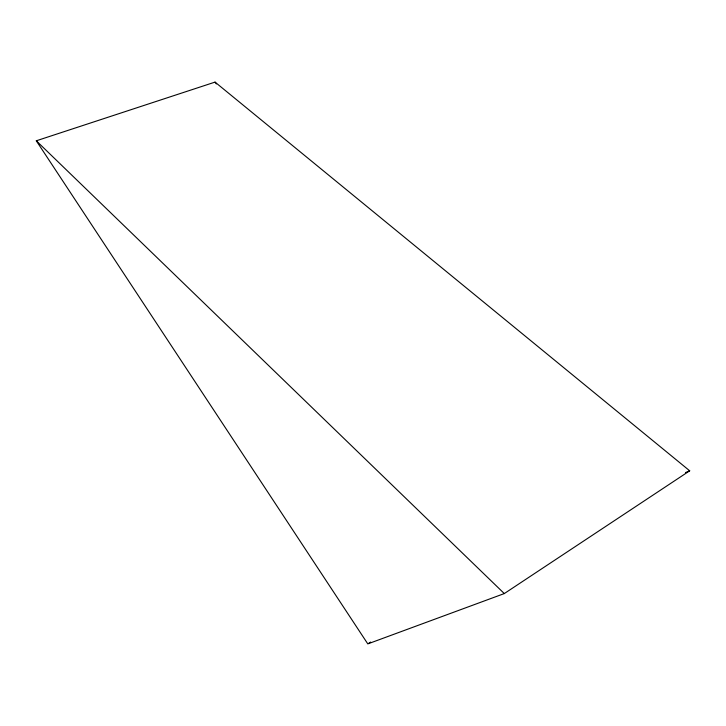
<?xml version="1.0" encoding="UTF-8"?>
<svg xmlns="http://www.w3.org/2000/svg" width="726" height="726" viewBox="0 0 726 726"><rect width="100%" height="100%" fill="white"/><g stroke="black" fill="none" stroke-linecap="round" stroke-linejoin="round"><path stroke-width="1.09" d="M504.298 593.569L689.7 470.811L215.05 82.102L36.3 140.79L367.801 643.898L504.298 593.569L36.3 140.79M368.754 643.29L370.65 642.065M685.525 472.562L689.7 470.811M215.05 82.102L216.375 83.944"/></g></svg>
